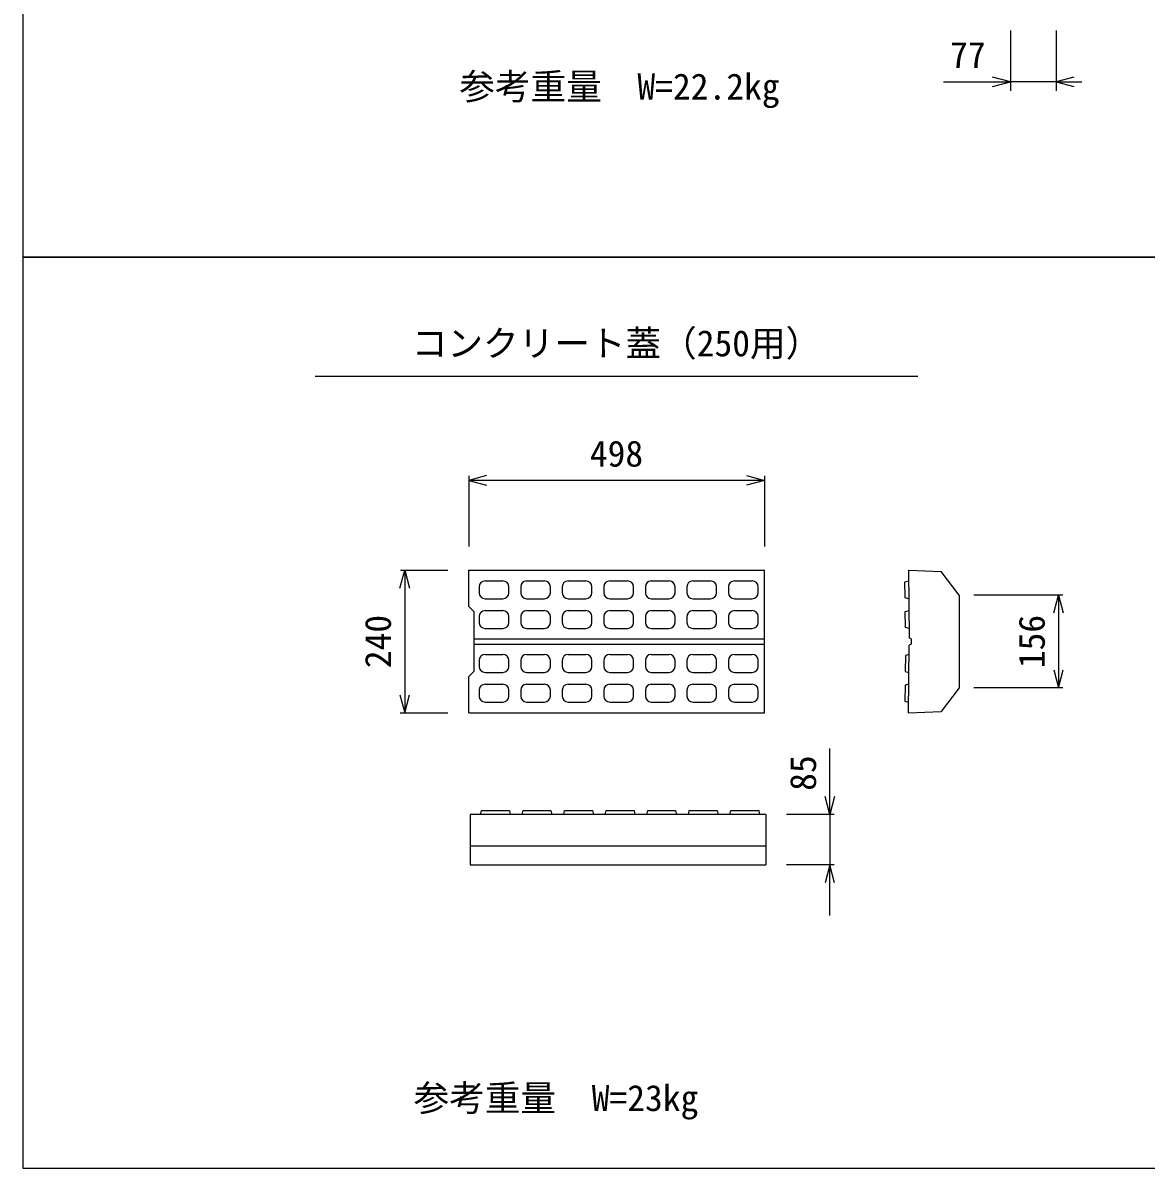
# Model space of a CAD drawing. Units: millimetres, scale not verified. Extents: x -16800 to 16800, y -5940 to 5940.
# Drawn here: x -6908 to -5016, y -1649 to 279 of the extents above; entities that cross this region are included whole.
import ezdxf
from ezdxf.enums import TextEntityAlignment as Align

# ---------------------------------------------------------------- set-up
doc = ezdxf.new("R2010")
doc.units = ezdxf.units.MM
doc.header["$LTSCALE"] = 20
for name, color, linetype, lineweight in [('0-0_DIM', 7, 'Continuous', 25), ('0-2_HATCH', 6, 'Continuous', 25), ('0-5_OUTLINE', 3, 'Continuous', 25), ('0-6_TXT', 7, 'Continuous', 25)]:
    doc.layers.add(name, color=color, linetype=linetype, lineweight=lineweight)
doc.styles.add('ＭＳ ゴシック', font='')
doc.styles.get('ＭＳ ゴシック').set_extended_font_data('MS Gothic')

msp = doc.modelspace()

# ---------------------------------------------------------------- linework, layer by layer
at = {"layer": '0-0_DIM'}
for p, q in [((-5244.69, 266.85), (-5244.69, 165.26)), ((-5167.69, 266.85), (-5167.69, 165.26)), ((-5357.3, 180.26), (-5244.69, 180.26)), ((-5167.69, 180.26), (-5244.69, 180.26)), ((-5167.69, 180.26), (-5124.22, 180.26)), ((-6157.23, -483.67), (-6157.23, -602.42)), ((-5659.23, -491.17), (-6157.23, -491.17)), ((-5659.23, -483.67), (-5659.23, -602.42)), ((-6272.05, -642.42), (-6192.23, -642.42)), ((-6265.05, -642.42), (-6265.05, -882.42)), ((-5156.7, -684.42), (-5306.21, -684.42)), ((-5163.7, -684.42), (-5163.7, -840.42)), ((-5156.7, -840.42), (-5306.21, -840.42)), ((-6272.55, -882.42), (-6192.23, -882.42)), ((-5548.95, -1053.71), (-5548.95, -942.44)), ((-5541.45, -1053.71), (-5621.77, -1053.71)), ((-5548.95, -1053.71), (-5548.95, -1138.71)), ((-5541.45, -1138.71), (-5621.77, -1138.71)), ((-5548.95, -1223.71), (-5548.95, -1138.71))]:
    msp.add_line(p, q, dxfattribs=at)
for points in [[(-5274.69, 172.22), (-5244.69, 180.26), (-5274.69, 188.3)], [(-5137.69, 188.3), (-5167.69, 180.26), (-5137.69, 172.22)], [(-6127.23, -483.14), (-6157.23, -491.17), (-6127.23, -499.21)], [(-5689.23, -483.14), (-5659.23, -491.17), (-5689.23, -499.21)], [(-6273.09, -672.42), (-6265.05, -642.42), (-6257.02, -672.42)], [(-5171.74, -714.42), (-5163.7, -684.42), (-5155.66, -714.42)], [(-5171.74, -810.42), (-5163.7, -840.42), (-5155.66, -810.42)], [(-6273.09, -852.42), (-6265.05, -882.42), (-6257.02, -852.42)], [(-5540.91, -1023.71), (-5548.95, -1053.71), (-5556.99, -1023.71)], [(-5540.91, -1168.71), (-5548.95, -1138.71), (-5556.99, -1168.71)]]:
    msp.add_lwpolyline(points, dxfattribs=at)
at = {"layer": '0-2_HATCH'}
for p, q in [((-6139.73, -670.42), (-6139.73, -680.42)), ((-6129.73, -660.42), (-6099.73, -660.42)), ((-6089.73, -680.42), (-6089.73, -670.42)), ((-6069.73, -670.42), (-6069.73, -680.42)), ((-6059.73, -660.42), (-6029.73, -660.42)), ((-6019.73, -680.42), (-6019.73, -670.42)), ((-5999.73, -670.42), (-5999.73, -680.42)), ((-5989.73, -660.42), (-5959.73, -660.42)), ((-5949.73, -680.42), (-5949.73, -670.42)), ((-5929.73, -670.42), (-5929.73, -680.42)), ((-5919.73, -660.42), (-5889.73, -660.42)), ((-5879.73, -680.42), (-5879.73, -670.42)), ((-5859.73, -670.42), (-5859.73, -680.42)), ((-5849.73, -660.42), (-5819.73, -660.42)), ((-5809.73, -680.42), (-5809.73, -670.42)), ((-5789.73, -670.42), (-5789.73, -680.42)), ((-5779.73, -660.42), (-5749.73, -660.42)), ((-5739.73, -680.42), (-5739.73, -670.42)), ((-5719.73, -670.42), (-5719.73, -680.42)), ((-5709.73, -660.42), (-5679.73, -660.42)), ((-5669.73, -680.42), (-5669.73, -670.42)), ((-6129.73, -690.42), (-6099.73, -690.42)), ((-6059.73, -690.42), (-6029.73, -690.42)), ((-5989.73, -690.42), (-5959.73, -690.42)), ((-5919.73, -690.42), (-5889.73, -690.42)), ((-5849.73, -690.42), (-5819.73, -690.42)), ((-5779.73, -690.42), (-5749.73, -690.42)), ((-5709.73, -690.42), (-5679.73, -690.42)), ((-5415.73, -690.42), (-5422.24, -688.92)), ((-6129.73, -710.42), (-6099.73, -710.42)), ((-6059.73, -710.42), (-6029.73, -710.42)), ((-5989.73, -710.42), (-5959.73, -710.42)), ((-5919.73, -710.42), (-5889.73, -710.42)), ((-5849.73, -710.42), (-5819.73, -710.42)), ((-5779.73, -710.42), (-5749.73, -710.42)), ((-5709.73, -710.42), (-5679.73, -710.42)), ((-6139.73, -720.42), (-6139.73, -730.42)), ((-6089.73, -730.42), (-6089.73, -720.42)), ((-6069.73, -720.42), (-6069.73, -730.42)), ((-6019.73, -730.42), (-6019.73, -720.42)), ((-5999.73, -720.42), (-5999.73, -730.42)), ((-5949.73, -730.42), (-5949.73, -720.42)), ((-5929.73, -720.42), (-5929.73, -730.42)), ((-5879.73, -730.42), (-5879.73, -720.42)), ((-5859.73, -720.42), (-5859.73, -730.42)), ((-5809.73, -730.42), (-5809.73, -720.42)), ((-5789.73, -720.42), (-5789.73, -730.42)), ((-5739.73, -730.42), (-5739.73, -720.42)), ((-5719.73, -720.42), (-5719.73, -730.42)), ((-5669.73, -730.42), (-5669.73, -720.42)), ((-6129.73, -740.42), (-6099.73, -740.42)), ((-6059.73, -740.42), (-6029.73, -740.42)), ((-5989.73, -740.42), (-5959.73, -740.42)), ((-5919.73, -740.42), (-5889.73, -740.42)), ((-5849.73, -740.42), (-5819.73, -740.42)), ((-5779.73, -740.42), (-5749.73, -740.42)), ((-5709.73, -740.42), (-5679.73, -740.42)), ((-5415.23, -740.42), (-5421.74, -738.92)), ((-6129.73, -784.42), (-6099.73, -784.42)), ((-6059.73, -784.42), (-6029.73, -784.42)), ((-5989.73, -784.42), (-5959.73, -784.42)), ((-5919.73, -784.42), (-5889.73, -784.42)), ((-5849.73, -784.42), (-5819.73, -784.42)), ((-5779.73, -784.42), (-5749.73, -784.42)), ((-5709.73, -784.42), (-5679.73, -784.42)), ((-5415.23, -784.42), (-5421.74, -785.92)), ((-6139.73, -794.42), (-6139.73, -804.42)), ((-6089.73, -804.42), (-6089.73, -794.42)), ((-6069.73, -794.42), (-6069.73, -804.42)), ((-6019.73, -804.42), (-6019.73, -794.42)), ((-5999.73, -794.42), (-5999.73, -804.42)), ((-5949.73, -804.42), (-5949.73, -794.42)), ((-5929.73, -794.42), (-5929.73, -804.42)), ((-5879.73, -804.42), (-5879.73, -794.42)), ((-5859.73, -794.42), (-5859.73, -804.42)), ((-5809.73, -804.42), (-5809.73, -794.42)), ((-5789.73, -794.42), (-5789.73, -804.42)), ((-5739.73, -804.42), (-5739.73, -794.42)), ((-5719.73, -794.42), (-5719.73, -804.42)), ((-5669.73, -804.42), (-5669.73, -794.42)), ((-6129.73, -814.42), (-6099.73, -814.42)), ((-6059.73, -814.42), (-6029.73, -814.42)), ((-5989.73, -814.42), (-5959.73, -814.42)), ((-5919.73, -814.42), (-5889.73, -814.42)), ((-5849.73, -814.42), (-5819.73, -814.42)), ((-5779.73, -814.42), (-5749.73, -814.42)), ((-5709.73, -814.42), (-5679.73, -814.42)), ((-6139.73, -844.42), (-6139.73, -854.42)), ((-6129.73, -834.42), (-6099.73, -834.42)), ((-6089.73, -854.42), (-6089.73, -844.42)), ((-6069.73, -844.42), (-6069.73, -854.42)), ((-6059.73, -834.42), (-6029.73, -834.42)), ((-6019.73, -854.42), (-6019.73, -844.42)), ((-5999.73, -844.42), (-5999.73, -854.42)), ((-5989.73, -834.42), (-5959.73, -834.42)), ((-5949.73, -854.42), (-5949.73, -844.42)), ((-5929.73, -844.42), (-5929.73, -854.42)), ((-5919.73, -834.42), (-5889.73, -834.42)), ((-5879.73, -854.42), (-5879.73, -844.42)), ((-5859.73, -844.42), (-5859.73, -854.42)), ((-5849.73, -834.42), (-5819.73, -834.42)), ((-5809.73, -854.42), (-5809.73, -844.42)), ((-5789.73, -844.42), (-5789.73, -854.42)), ((-5779.73, -834.42), (-5749.73, -834.42)), ((-5739.73, -854.42), (-5739.73, -844.42)), ((-5719.73, -844.42), (-5719.73, -854.42)), ((-5709.73, -834.42), (-5679.73, -834.42)), ((-5669.73, -854.42), (-5669.73, -844.42)), ((-5415.73, -834.42), (-5422.24, -835.92)), ((-6129.73, -864.42), (-6099.73, -864.42)), ((-6059.73, -864.42), (-6029.73, -864.42)), ((-5989.73, -864.42), (-5959.73, -864.42)), ((-5919.73, -864.42), (-5889.73, -864.42)), ((-5849.73, -864.42), (-5819.73, -864.42)), ((-5779.73, -864.42), (-5749.73, -864.42)), ((-5709.73, -864.42), (-5679.73, -864.42)), ((-6137.27, -1053.71), (-6135.77, -1047.21)), ((-6135.77, -1047.21), (-6088.77, -1047.21)), ((-6088.77, -1047.21), (-6087.27, -1053.71)), ((-6067.27, -1053.71), (-6065.77, -1047.21)), ((-6065.77, -1047.21), (-6018.77, -1047.21)), ((-6018.77, -1047.21), (-6017.27, -1053.71)), ((-5997.27, -1053.71), (-5995.77, -1047.21)), ((-5995.77, -1047.21), (-5948.77, -1047.21)), ((-5948.77, -1047.21), (-5947.27, -1053.71)), ((-5927.27, -1053.71), (-5925.77, -1047.21)), ((-5925.77, -1047.21), (-5878.77, -1047.21)), ((-5878.77, -1047.21), (-5877.27, -1053.71)), ((-5857.27, -1053.71), (-5855.77, -1047.21)), ((-5855.77, -1047.21), (-5808.77, -1047.21)), ((-5808.77, -1047.21), (-5807.27, -1053.71)), ((-5787.27, -1053.71), (-5785.77, -1047.21)), ((-5785.77, -1047.21), (-5738.77, -1047.21)), ((-5738.77, -1047.21), (-5737.27, -1053.71)), ((-5717.27, -1053.71), (-5715.77, -1047.21)), ((-5715.77, -1047.21), (-5668.77, -1047.21)), ((-5668.77, -1047.21), (-5667.27, -1053.71))]:
    msp.add_line(p, q, dxfattribs=at)
for points in [[(-5422.24, -688.97), (-5422.52, -661.97), (-5416.03, -660.42)], [(-5421.74, -738.97), (-5422.02, -711.97), (-5415.53, -710.42)], [(-5421.74, -785.87), (-5422.02, -812.87), (-5415.53, -814.42)], [(-5422.24, -835.87), (-5422.52, -862.87), (-5416.03, -864.42)]]:
    msp.add_lwpolyline(points, dxfattribs=at)
for centre, start, end in [((-6129.73, -670.42), 90, 180), ((-6099.73, -670.42), 0, 90), ((-6059.73, -670.42), 90, 180), ((-6029.73, -670.42), 0, 90), ((-5989.73, -670.42), 90, 180), ((-5959.73, -670.42), 0, 90), ((-5919.73, -670.42), 90, 180), ((-5889.73, -670.42), 0, 90), ((-5849.73, -670.42), 90, 180), ((-5819.73, -670.42), 0, 90), ((-5779.73, -670.42), 90, 180), ((-5749.73, -670.42), 0, 90), ((-5709.73, -670.42), 90, 180), ((-5679.73, -670.42), 0, 90), ((-6129.73, -680.42), 180, 270), ((-6099.73, -680.42), 270, 0), ((-6059.73, -680.42), 180, 270), ((-6029.73, -680.42), 270, 0), ((-5989.73, -680.42), 180, 270), ((-5959.73, -680.42), 270, 0), ((-5919.73, -680.42), 180, 270), ((-5889.73, -680.42), 270, 0), ((-5849.73, -680.42), 180, 270), ((-5819.73, -680.42), 270, 0), ((-5779.73, -680.42), 180, 270), ((-5749.73, -680.42), 270, 0), ((-5709.73, -680.42), 180, 270), ((-5679.73, -680.42), 270, 0), ((-6129.73, -720.42), 90, 180), ((-6099.73, -720.42), 0, 90), ((-6059.73, -720.42), 90, 180), ((-6029.73, -720.42), 0, 90), ((-5989.73, -720.42), 90, 180), ((-5959.73, -720.42), 0, 90), ((-5919.73, -720.42), 90, 180), ((-5889.73, -720.42), 0, 90), ((-5849.73, -720.42), 90, 180), ((-5819.73, -720.42), 0, 90), ((-5779.73, -720.42), 90, 180), ((-5749.73, -720.42), 0, 90), ((-5709.73, -720.42), 90, 180), ((-5679.73, -720.42), 0, 90), ((-6129.73, -730.42), 180, 270), ((-6099.73, -730.42), 270, 0), ((-6059.73, -730.42), 180, 270), ((-6029.73, -730.42), 270, 0), ((-5989.73, -730.42), 180, 270), ((-5959.73, -730.42), 270, 0), ((-5919.73, -730.42), 180, 270), ((-5889.73, -730.42), 270, 0), ((-5849.73, -730.42), 180, 270), ((-5819.73, -730.42), 270, 0), ((-5779.73, -730.42), 180, 270), ((-5749.73, -730.42), 270, 0), ((-5709.73, -730.42), 180, 270), ((-5679.73, -730.42), 270, 0), ((-6129.73, -794.42), 90, 180), ((-6099.73, -794.42), 0, 90), ((-6059.73, -794.42), 90, 180), ((-6029.73, -794.42), 0, 90), ((-5989.73, -794.42), 90, 180), ((-5959.73, -794.42), 0, 90), ((-5919.73, -794.42), 90, 180), ((-5889.73, -794.42), 0, 90), ((-5849.73, -794.42), 90, 180), ((-5819.73, -794.42), 0, 90), ((-5779.73, -794.42), 90, 180), ((-5749.73, -794.42), 0, 90), ((-5709.73, -794.42), 90, 180), ((-5679.73, -794.42), 0, 90), ((-6129.73, -804.42), 180, 270), ((-6099.73, -804.42), 270, 0), ((-6059.73, -804.42), 180, 270), ((-6029.73, -804.42), 270, 0), ((-5989.73, -804.42), 180, 270), ((-5959.73, -804.42), 270, 0), ((-5919.73, -804.42), 180, 270), ((-5889.73, -804.42), 270, 0), ((-5849.73, -804.42), 180, 270), ((-5819.73, -804.42), 270, 0), ((-5779.73, -804.42), 180, 270), ((-5749.73, -804.42), 270, 0), ((-5709.73, -804.42), 180, 270), ((-5679.73, -804.42), 270, 0), ((-6129.73, -844.42), 90, 180), ((-6099.73, -844.42), 0, 90), ((-6059.73, -844.42), 90, 180), ((-6029.73, -844.42), 0, 90), ((-5989.73, -844.42), 90, 180), ((-5959.73, -844.42), 0, 90), ((-5919.73, -844.42), 90, 180), ((-5889.73, -844.42), 0, 90), ((-5849.73, -844.42), 90, 180), ((-5819.73, -844.42), 0, 90), ((-5779.73, -844.42), 90, 180), ((-5749.73, -844.42), 0, 90), ((-5709.73, -844.42), 90, 180), ((-5679.73, -844.42), 0, 90), ((-6129.73, -854.42), 180, 270), ((-6099.73, -854.42), 270, 0), ((-6059.73, -854.42), 180, 270), ((-6029.73, -854.42), 270, 0), ((-5989.73, -854.42), 180, 270), ((-5959.73, -854.42), 270, 0), ((-5919.73, -854.42), 180, 270), ((-5889.73, -854.42), 270, 0), ((-5849.73, -854.42), 180, 270), ((-5819.73, -854.42), 270, 0), ((-5779.73, -854.42), 180, 270), ((-5749.73, -854.42), 270, 0), ((-5709.73, -854.42), 180, 270), ((-5679.73, -854.42), 270, 0)]:
    msp.add_arc(centre, 10, start, end, dxfattribs=at)
at = {"layer": '0-5_OUTLINE'}
for p, q in [((-6157.23, -642.42), (-5659.23, -642.42)), ((-6157.23, -703.42), (-6157.23, -642.42)), ((-5659.23, -882.42), (-5659.23, -642.42)), ((-5416.21, -642.42), (-5361.3, -644.5)), ((-5416.21, -642.42), (-5415.07, -756.42)), ((-5331.21, -684.42), (-5361.3, -644.5)), ((-6157.23, -703.42), (-6148.23, -712.42)), ((-6148.23, -812.42), (-6148.23, -712.42)), ((-6148.23, -757.92), (-5659.23, -757.92)), ((-6148.23, -766.92), (-5659.23, -766.92)), ((-5416.21, -882.42), (-5415.07, -768.42)), ((-5412.07, -757.92), (-5415.07, -756.42)), ((-6157.23, -821.42), (-6148.23, -812.42)), ((-6157.23, -882.42), (-6157.23, -821.42)), ((-6157.23, -882.42), (-5659.23, -882.42)), ((-5416.21, -882.42), (-5361.4, -880.48)), ((-5656.77, -1053.71), (-6154.77, -1053.71)), ((-6154.77, -1053.71), (-6154.77, -1138.71)), ((-5656.77, -1053.71), (-5656.77, -1138.71)), ((-6154.77, -1106.71), (-5656.77, -1106.71)), ((-6154.77, -1138.71), (-5656.77, -1138.71))]:
    msp.add_line(p, q, dxfattribs=at)
for points in [[(-5331.21, -684.42), (-5331.21, -840.42), (-5361.4, -880.48)], [(-5412.07, -757.92), (-5412.07, -766.92), (-5415.07, -768.42)]]:
    msp.add_lwpolyline(points, dxfattribs=at)
at = {"layer": '0-6_TXT'}
msp.add_line((-6415.71, -315.35), (-5400.76, -315.35), dxfattribs=at)
for points in [[(-6908.23, -115.35), (-4908.23, -115.35), (-4908.23, 2334.65), (-6908.23, 2334.65)], [(-6908.23, -1649.44), (-4908.23, -1649.44), (-4908.23, -115.35), (-6908.23, -115.35)]]:
    msp.add_lwpolyline(points, close=True, dxfattribs=at)

# ---------------------------------------------------------------- texts
at = {"layer": '0-0_DIM', "style": 'ＭＳ ゴシック'}
for s, p in [('77', (-5346.33, 190.26)), ('参考重量\u3000W=22.2kg', (-6173.08, 137.14)), ('498', (-5953.23, -481.17)), ('参考重量\u3000W=23kg', (-6250.08, -1566.61))]:
    msp.add_text(s, height=43.99, dxfattribs=at).set_placement(p, align=Align.BOTTOM_LEFT)
for s, p in [('240', (-6275.05, -807.42)), ('156', (-5173.7, -807.42)), ('85', (-5558.95, -1014))]:
    msp.add_text(s, height=43.99, rotation=90, dxfattribs=at).set_placement(p, align=Align.BOTTOM_LEFT)
at = {"layer": '0-6_TXT', "style": 'ＭＳ ゴシック'}
msp.add_text('コンクリート蓋（250用）', height=43.99, dxfattribs=at).set_placement((-6253.23, -295.35), align=Align.BOTTOM_LEFT)

doc.saveas('drawing.dxf')
